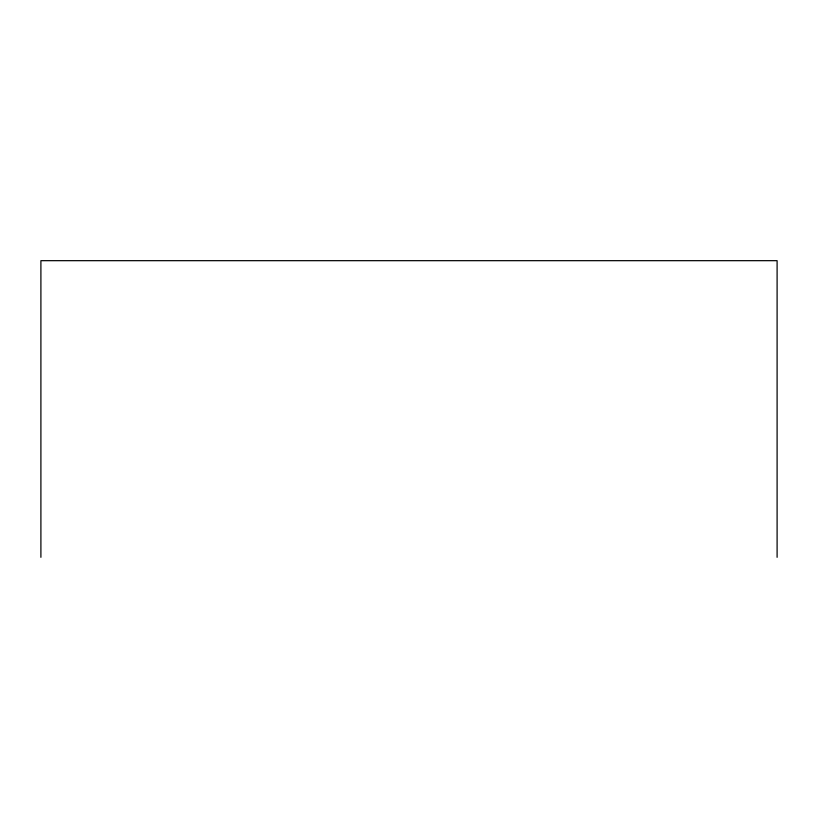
<?xml version="1.0" encoding="UTF-8"?>
<svg xmlns="http://www.w3.org/2000/svg" width="818" height="818" viewBox="0 0 818 818"><rect width="100%" height="100%" fill="white"/><g stroke="black" fill="none" stroke-linecap="round" stroke-linejoin="round"><path stroke-width="1.23" d="M777.1 557.324L777.1 260.676L40.9 260.676L40.9 557.324"/></g></svg>
